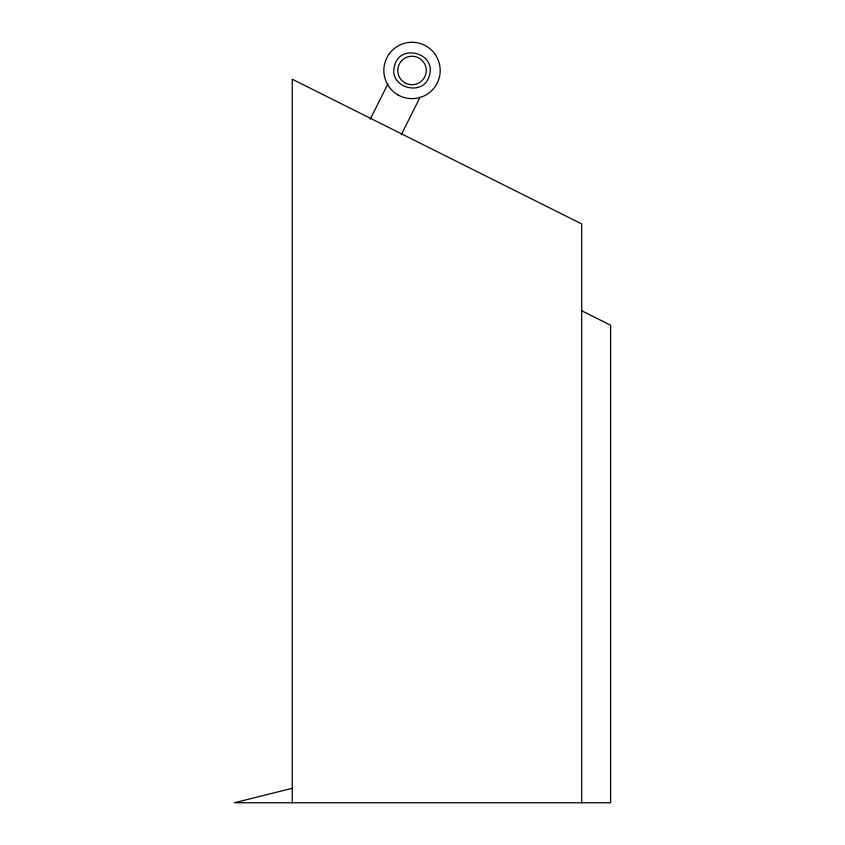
<?xml version="1.0" encoding="UTF-8"?>
<svg xmlns="http://www.w3.org/2000/svg" width="845" height="845" viewBox="0 0 845 845"><rect width="100%" height="100%" fill="white"/><g stroke="black" fill="none" stroke-linecap="round" stroke-linejoin="round"><path stroke-width="1.27" d="M370.247 119.145L387.918 83.866M401.301 134.704L420.145 97.059M292.264 788.279L234.382 802.75L610.618 802.75L610.618 325.23L581.677 310.759M581.677 802.75L581.677 223.936L292.264 79.24L292.264 802.75M394.583 65.783C387.728 87.943 424.285 97.766 429.45 75.142C436.316 52.981 399.748 43.158 394.583 65.783M404.882 82.81A14.259 14.259 0 0 0 426.271 70.473A14.259 14.259 0 0 0 404.892 58.115A14.259 14.259 0 0 0 404.882 82.81M397.911 94.862A28.191 28.191 0 0 0 440.203 70.484A28.191 28.191 0 0 0 397.942 46.042A28.191 28.191 0 0 0 397.911 94.862"/></g></svg>
